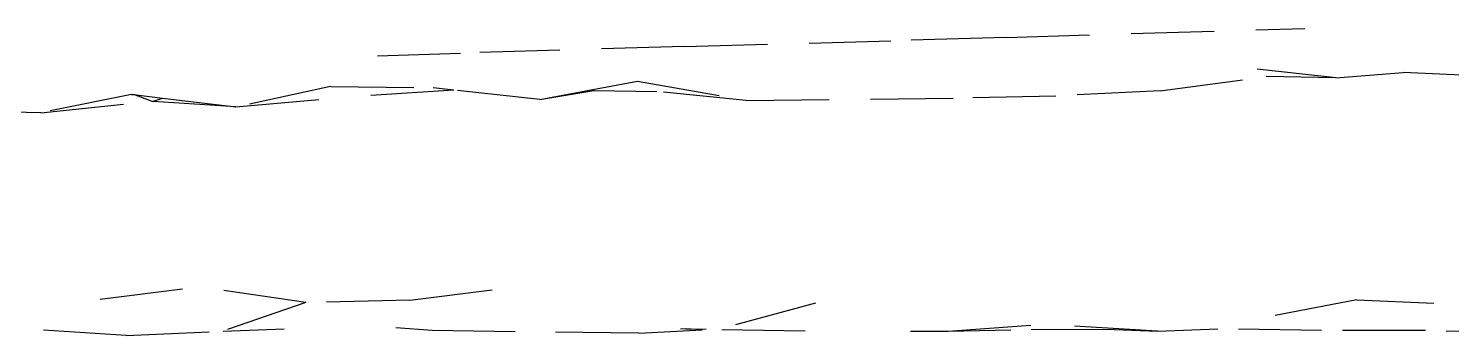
# Model space of a CAD drawing. Header units: millimetres. Extents: x 0 to 460473, y -68369 to 85219.
# Drawn here: x 230308.4 to 230415.4, y -38095.4 to -38072.2 of the extents above; entities that cross this region are included whole.
import ezdxf

# ---------------------------------------------------------------- set-up
doc = ezdxf.new("R2010")
doc.units = ezdxf.units.MM
doc.header["$LTSCALE"] = 50
doc.linetypes.add('HIDDEN2', pattern=[0.1875, 0.125, -0.0625])
doc.layers.add('hid', color=8, linetype='HIDDEN2')

msp = doc.modelspace()

# ---------------------------------------------------------------- linework, layer by layer
at = {"layer": 'hid'}
for p, q in [((230381.96341203, -38072.91989542), (230381.04049731, -38072.95248691)), ((230381.96341203, -38072.91989542), (230404.39611461, -38072.23992859)), ((230357.74112608, -38073.5943893), (230342.33832784, -38074.04832028)), ((230357.74112608, -38073.5943893), (230373.25941626, -38073.17811927)), ((230381.04049731, -38072.95248691), (230373.25941626, -38073.17811927)), ((230334.65061525, -38074.30261495), (230342.33832784, -38074.04832028)), ((230393.52374965, -38076.94687953), (230401.50169194, -38075.87470923)), ((230406.72282695, -38075.95902974), (230400.81886468, -38075.31912705)), ((230406.72282695, -38075.95902974), (230401.50169194, -38075.87470923)), ((230406.72282695, -38075.95902974), (230411.78572303, -38075.5524249)), ((230416.77062455, -38075.79872079), (230411.78572303, -38075.5524249)), ((230316.15728305, -38077.21050611), (230309.33950966, -38078.59396242)), ((230316.15728305, -38077.21050611), (230316.33095288, -38077.23139174)), ((230331.1281115, -38076.61359688), (230324.00848421, -38078.15469588)), ((230331.1281115, -38076.61359688), (230338.83907246, -38076.71924748)), ((230340.38433943, -38076.88588881), (230332.35877547, -38077.41080899)), ((230340.38433943, -38076.88588881), (230338.83907246, -38076.71924748)), ((230346.87288584, -38077.58411597), (230340.38433943, -38076.88588881)), ((230346.87288584, -38077.58411597), (230350.84743129, -38076.84006924)), ((230346.87288584, -38077.58411597), (230350.9346019, -38076.90955188)), ((230350.84743129, -38076.84006924), (230354.19537395, -38076.21332441)), ((230350.9346019, -38076.90955188), (230350.84743129, -38076.84006924)), ((230350.9346019, -38076.90955188), (230355.66414628, -38076.98754002)), ((230354.19537395, -38076.21332441), (230362.36867759, -38077.66410381)), ((230362.36867759, -38077.66410381), (230355.66414628, -38076.98754002)), ((230393.52374965, -38076.94687953), (230385.67629824, -38077.33415398)), ((230309.33950966, -38078.59396242), (230317.70704972, -38077.74009225)), ((230317.70704972, -38077.74009225), (230316.33095288, -38077.23139174)), ((230316.33095288, -38077.23139174), (230318.48133174, -38077.48999749)), ((230317.70704972, -38077.74009225), (230318.48133174, -38077.48999749)), ((230324.00848421, -38078.15469588), (230317.70704972, -38077.74009225)), ((230318.48133174, -38077.48999749), (230324.00848421, -38078.15469588)), ((230324.00848421, -38078.15469588), (230332.35877547, -38077.41080899)), ((230362.36867759, -38077.66410381), (230377.95146325, -38077.49212996)), ((230385.67629824, -38077.33415398), (230377.95146325, -38077.49212996)), ((230309.33950966, -38078.59396242), (230303.63203365, -38078.49697716)), ((230313.78182411, -38092.6444926), (230321.21867923, -38091.70496879)), ((230329.26674162, -38092.90045368), (230321.21867923, -38091.70496879)), ((230337.07219597, -38092.70381691), (230344.78165703, -38091.7566276)), ((230329.26674162, -38092.90045368), (230323.05455089, -38095.04079489)), ((230337.07219597, -38092.70381691), (230329.26674162, -38092.90045368)), ((230361.59098195, -38094.54420373), (230368.53549649, -38092.6618233)), ((230408.29771686, -38092.69015232), (230400.78511704, -38094.13226637)), ((230408.29771686, -38092.69015232), (230414.09518658, -38092.9327821)), ((230315.75456121, -38095.38540916), (230307.45901612, -38094.84149186)), ((230315.75456121, -38095.38540916), (230323.05455089, -38095.04079489)), ((230323.05455089, -38095.04079489), (230327.63690848, -38094.8743907)), ((230336.03556064, -38094.76977871), (230338.75845309, -38094.97380508)), ((230338.75845309, -38094.97380508), (230346.21068213, -38095.09878607)), ((230354.29586693, -38095.1904388), (230346.21068213, -38095.09878607)), ((230354.29586693, -38095.1904388), (230359.06290868, -38094.93947696)), ((230357.84884161, -38094.87569985), (230357.43812719, -38094.91208284)), ((230357.84884161, -38094.87569985), (230359.37117904, -38094.8912778)), ((230359.06290868, -38094.93947696), (230357.84884161, -38094.87569985)), ((230366.8087422, -38095.04584761), (230359.06290868, -38094.93947696)), ((230374.75073374, -38095.04679398), (230377.56261544, -38095.04679398)), ((230377.56261544, -38095.04679398), (230384.95634857, -38094.53187228)), ((230377.56261544, -38095.04679398), (230382.28503531, -38094.9598072)), ((230390.05636704, -38094.92947848), (230382.28503531, -38094.9598072)), ((230393.31226444, -38095.06012528), (230384.95634857, -38094.53187228)), ((230390.05636704, -38094.92947848), (230393.31226444, -38095.06012528)), ((230393.31226444, -38095.06012528), (230397.84344768, -38094.873487)), ((230405.65227679, -38094.99613501), (230397.84344768, -38094.873487)), ((230413.4783547, -38095.00946632), (230405.65227679, -38094.99613501)), ((230421.27480968, -38095.16277634), (230413.4783547, -38095.00946632))]:
    msp.add_line(p, q, dxfattribs=at)

doc.saveas('drawing.dxf')
